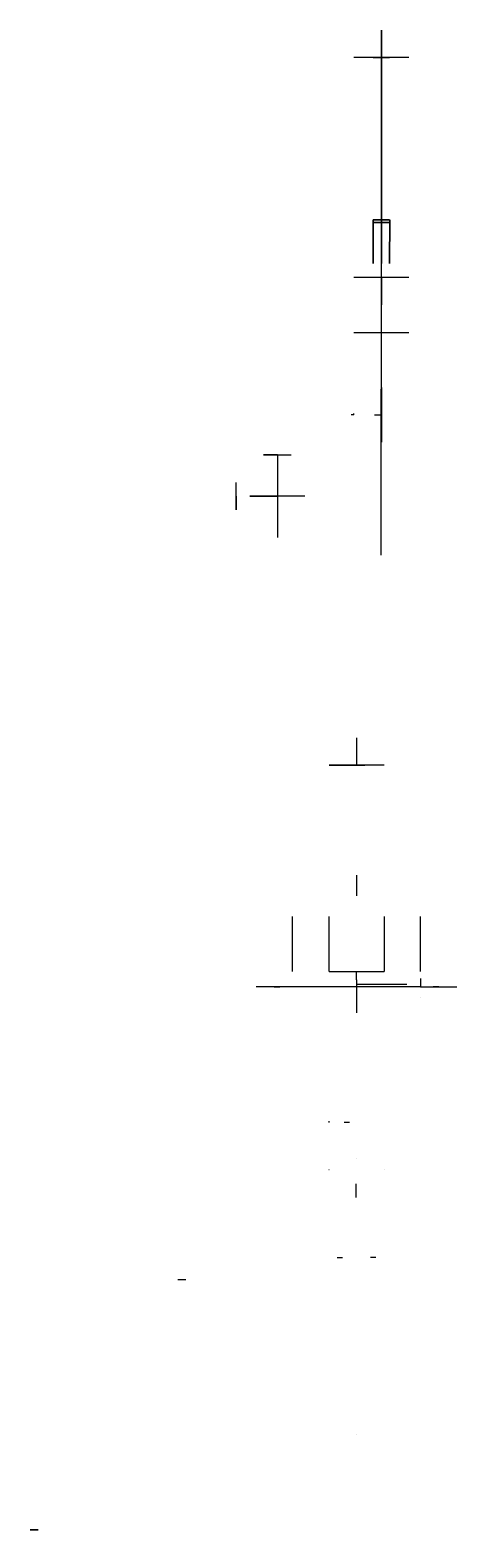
# Model space of a CAD drawing. Header units: centimetres. Extents: x -11.8 to 3.7, y -41.6 to 13.
import ezdxf

# ---------------------------------------------------------------- set-up
doc = ezdxf.new("R2010")
doc.units = ezdxf.units.CM
doc.header["$MEASUREMENT"] = 0
doc.layers.get('0').update_dxf_attribs({"true_color": 0xc2ced6})

msp = doc.modelspace()

# ---------------------------------------------------------------- linework, layer by layer
for p, q in [((1, 11), (1, 13)), ((1, 13, 0.5), (1, 12, 0.5)), ((2, 12, 1), (0, 12, 1)), ((0.7, 12, 1), (1.3, 12, 1)), ((1, 12, 0.5), (1, 12, 1)), ((1, 4, 1), (1, 12, 1)), ((1, 12, 1), (1, 6, 1)), ((0.991, -6.106), (1, 6)), ((1, 6), (0.999, 4.5)), ((0.999, 4.5), (1, 4.5, 1)), ((2, 4, 0.5), (0, 4, 0.5)), ((1, 4, 0.5), (1, 3.5, 0.5)), ((1, 4, 0.5), (1, 3, 0.5)), ((0, 2, 1), (2, 2, 1)), ((1, -1, 1), (1, 2, 1)), ((1, 0), (1, -2)), ((1, -1, 0.5), (1, 0, 0.5)), ((0, -1, 2.5), (-0.1, -1, 2.5)), ((0, -1, 2.5), (0.002, -0.95, 2.5)), ((0.75, -1, 1.5), (1, -1, 1.5)), ((1, -1.23, 1), (1, -1, 1)), ((-2.78, -2.461, -0.9), (-3.28, -2.461, -0.9)), ((-3.28, -2.461, -0.9), (-2.28, -2.461, -0.9)), ((-2.78, -2.461, -0.6), (-2.78, -3.961, -0.6)), ((-2.78, -2.461, -1.1), (-2.78, -2.461, -0.9)), ((-4.28, -4.461, -0.9), (-4.28, -3.461, -0.9)), ((-2.78, -3.456, 1.3), (-2.78, -3.456, -0.6)), ((-4.28, -3.961, -1.1), (-4.28, -3.961, -0.9)), ((-4.28, -3.961, -0.9), (-4.28, -4.461, -0.9)), ((-1.78, -3.961, -0.6), (-3.78, -3.961, -0.6)), ((-3.78, -3.961, -0.6), (-2.78, -3.961, -0.6)), ((-2.78, -3.961, -0.6), (-2.78, -3.961, 1.3)), ((-2.78, -3.961, -0.6), (-2.78, -5.461, -0.6)), ((0.096, -12.749, 0.5), (0.096, -13.749, 0.5)), ((1.096, -13.749, 1), (-0.904, -13.749, 1)), ((-0.904, -13.749, -1.596), (0.096, -13.749, -1.596)), ((-0.204, -13.749, 1), (0.396, -13.749, 1)), ((0.096, -13.749, 0.5), (0.096, -13.749, 1)), ((0.095, -21.552, -1), (0.095, -21.252, -1)), ((-2.231, -21.805, -4.7), (-3.556, -21.805, -4.7)), ((-2.894, -21.805, -4.7), (-2.694, -21.805, -4.7)), ((2.421, -21.807, -4.7), (-2.231, -21.805, -4.7)), ((0.095, -21.549, -0.5), (0.095, -21.708, -0.754)), ((0.095, -21.708, -0.754), (1.921, -21.708, -1)), ((2.421, -21.507, -4.7), (2.421, -21.807, -4.7)), ((2.421, -21.807, -4.7), (3.746, -21.807, -4.7)), ((3.084, -21.807, -4.7), (2.884, -21.807, -4.7)), ((2.421, -22.201, -1.5), (2.421, -22.201, -4.2)), ((-0.904, -26.749, 2.5), (-0.902, -26.699, 2.5)), ((0.087, -29.473, 0.012), (0.087, -28.973, 0.012)), ((-6.395, -32.453, -0.805), (-6.112, -32.453, -0.805))]:
    msp.add_line(p, q)
at = {"extrusion": (0, 0, -1)}
for p, q in [((0.096, -12.749, -4.4), (0.096, -13.749, -4.4)), ((-0.904, -13.749, -1.5), (-0.904, -13.749, -4.4)), ((0.096, -13.749, -4.4), (0.096, -13.749, -3.9)), ((0.096, -17.749, 3), (0.096, -18.499, 3)), ((-2.231, -21.249, -1), (-2.231, -19.249, -1)), ((-0.906, -19.249, -1), (-0.906, -21.249, -1)), ((1.096, -19.249, -1), (1.096, -21.249, -1)), ((2.421, -21.249, -1), (2.421, -19.249, -1)), ((-0.904, -21.249, -0.5), (1.096, -21.249, -0.5)), ((0.095, -21.549, -1), (0.096, -22.749, -0.25)), ((-0.905, -28.453, -1.405), (-0.904, -28.453, -0.5)), ((1.095, -28.453, -1.405), (1.095, -28.453, -0.5))]:
    msp.add_line(p, q, dxfattribs=at)
at = {"extrusion": (0, 1, 0)}
for p, q in [((-0.154, -26.749, -0.5), (-0.354, -26.749, -0.5)), ((0.095, -28.059, -0.605), (0.095, -28.059, -0.755)), ((-0.609, -31.653, -1.405), (-0.609, -31.653, -0.905)), ((-0.609, -31.653, -0.905), (-0.409, -31.653, -0.905)), ((0.8, -31.653, -0.905), (0.6, -31.653, -0.905)), ((0.8, -31.653, -1.405), (0.8, -31.653, -0.905)), ((0.087, -38.078, 0.012), (0.087, -38.078, -0.738))]:
    msp.add_line(p, q, dxfattribs=at)
at = {"extrusion": (1, -0.000674485, 0), "elevation": 0.696}
msp.add_lwpolyline([(6.1, 0), (4.5, 0)], close=True, dxfattribs=at)
for points in [[(1.3, 6.099), (0.7, 6.099)], [(1.3, 6), (0.7, 6)]]:
    msp.add_lwpolyline(points, close=True)
at = {"extrusion": (-1, 0.00067525, 0), "elevation": -1.296}
msp.add_lwpolyline([(-4.501, 0), (-6.1, 0)], close=True, dxfattribs=at)
at = {"extrusion": (0, 1, 0)}
msp.add_circle((11.62, -0.755, -41.569), 0.15, dxfattribs=at)

doc.saveas('drawing.dxf')
